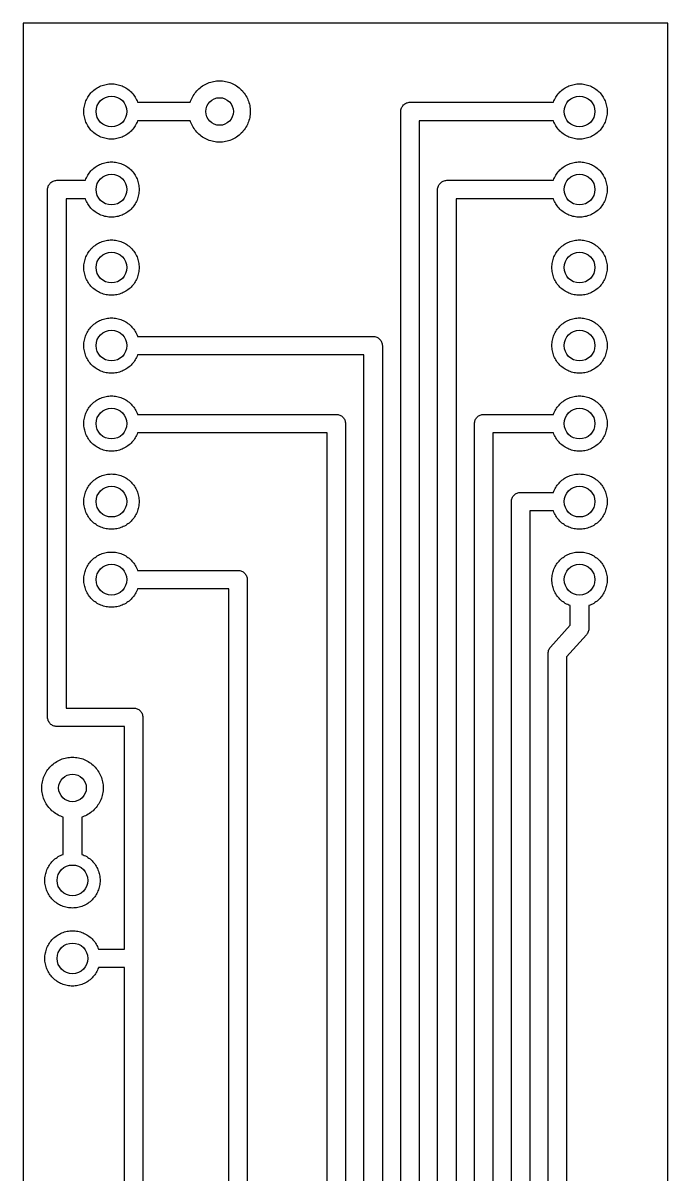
# Model space of a CAD drawing. Header units: millimetres. Extents: x 0 to 21, y -51 to 24.
# Drawn here: x 0 to 21, y -13.5 to 24 of the extents above; entities that cross this region are included whole.
import ezdxf

# ---------------------------------------------------------------- set-up
doc = ezdxf.new("R2010")
doc.units = ezdxf.units.MM
for name, color, linetype in [('COPPER_BOTTOM_MIRRORED', 1, 'Continuous'), ('DRILL', 5, 'Continuous'), ('OUTLINE', 7, 'Continuous')]:
    doc.layers.add(name, color=color, linetype=linetype)

msp = doc.modelspace()

# ---------------------------------------------------------------- linework, layer by layer
at = {"layer": 'COPPER_BOTTOM_MIRRORED'}
for points in [[(5.518, 21.591), (5.542, 21.634), (5.569, 21.676), (5.597, 21.716), (5.627, 21.754), (5.659, 21.792), (5.693, 21.827), (5.728, 21.861), (5.766, 21.893), (5.804, 21.923), (5.844, 21.951), (5.886, 21.978), (5.929, 22.002), (5.972, 22.024), (6.017, 22.044), (6.063, 22.062), (6.11, 22.077), (6.157, 22.09), (6.205, 22.101), (6.253, 22.109), (6.302, 22.115), (6.351, 22.119), (6.4, 22.12), (6.449, 22.119), (6.498, 22.115), (6.547, 22.109), (6.595, 22.101), (6.643, 22.09), (6.69, 22.077), (6.737, 22.062), (6.783, 22.044), (6.828, 22.024), (6.871, 22.002), (6.914, 21.978), (6.956, 21.951), (6.996, 21.923), (7.034, 21.893), (7.072, 21.861), (7.107, 21.827), (7.141, 21.792), (7.173, 21.754), (7.203, 21.716), (7.231, 21.676), (7.258, 21.634), (7.282, 21.591), (7.304, 21.548), (7.324, 21.503), (7.342, 21.457), (7.357, 21.41), (7.37, 21.363), (7.381, 21.315), (7.389, 21.267), (7.395, 21.218), (7.399, 21.169), (7.4, 21.12), (7.399, 21.071), (7.395, 21.022), (7.389, 20.973), (7.381, 20.925), (7.37, 20.877), (7.357, 20.83), (7.342, 20.783), (7.324, 20.737), (7.304, 20.692), (7.282, 20.649), (7.258, 20.606), (7.231, 20.564), (7.203, 20.524), (7.173, 20.486), (7.141, 20.448), (7.107, 20.413), (7.072, 20.379), (7.034, 20.347), (6.996, 20.317), (6.956, 20.289), (6.914, 20.262), (6.871, 20.238), (6.828, 20.216), (6.783, 20.196), (6.737, 20.178), (6.69, 20.163), (6.643, 20.15), (6.595, 20.139), (6.547, 20.131), (6.498, 20.125), (6.449, 20.121), (6.4, 20.12), (6.351, 20.121), (6.302, 20.125), (6.253, 20.131), (6.205, 20.139), (6.157, 20.15), (6.11, 20.163), (6.063, 20.178), (6.017, 20.196), (5.972, 20.216), (5.929, 20.238), (5.886, 20.262), (5.844, 20.289), (5.804, 20.317), (5.766, 20.347), (5.728, 20.379), (5.693, 20.413), (5.659, 20.448), (5.627, 20.486), (5.597, 20.524), (5.569, 20.564), (5.542, 20.606), (5.518, 20.649), (5.496, 20.692), (5.476, 20.737), (5.458, 20.783), (5.446, 20.82), (3.728, 20.82), (3.727, 20.817), (3.711, 20.776), (3.694, 20.735), (3.674, 20.696), (3.652, 20.657), (3.628, 20.62), (3.603, 20.584), (3.576, 20.549), (3.547, 20.516), (3.516, 20.484), (3.484, 20.453), (3.451, 20.424), (3.416, 20.397), (3.38, 20.372), (3.343, 20.348), (3.304, 20.326), (3.265, 20.306), (3.224, 20.289), (3.183, 20.273), (3.141, 20.259), (3.099, 20.247), (3.056, 20.237), (3.012, 20.23), (2.968, 20.224), (2.924, 20.221), (2.88, 20.22), (2.836, 20.221), (2.792, 20.224), (2.748, 20.23), (2.704, 20.237), (2.661, 20.247), (2.619, 20.259), (2.577, 20.273), (2.536, 20.289), (2.495, 20.306), (2.456, 20.326), (2.417, 20.348), (2.38, 20.372), (2.344, 20.397), (2.309, 20.424), (2.276, 20.453), (2.244, 20.484), (2.213, 20.516), (2.184, 20.549), (2.157, 20.584), (2.132, 20.62), (2.108, 20.657), (2.086, 20.696), (2.066, 20.735), (2.049, 20.776), (2.033, 20.817), (2.019, 20.859), (2.007, 20.901), (1.997, 20.944), (1.99, 20.988), (1.984, 21.032), (1.981, 21.076), (1.98, 21.12), (1.981, 21.164), (1.984, 21.208), (1.99, 21.252), (1.997, 21.296), (2.007, 21.339), (2.019, 21.381), (2.033, 21.423), (2.049, 21.464), (2.066, 21.505), (2.086, 21.544), (2.108, 21.583), (2.132, 21.62), (2.157, 21.656), (2.184, 21.691), (2.213, 21.724), (2.244, 21.756), (2.276, 21.787), (2.309, 21.816), (2.344, 21.843), (2.38, 21.868), (2.417, 21.892), (2.456, 21.914), (2.495, 21.934), (2.536, 21.951), (2.577, 21.967), (2.619, 21.981), (2.661, 21.993), (2.704, 22.003), (2.748, 22.01), (2.792, 22.016), (2.836, 22.019), (2.88, 22.02), (2.924, 22.019), (2.968, 22.016), (3.012, 22.01), (3.056, 22.003), (3.099, 21.993), (3.141, 21.981), (3.183, 21.967), (3.224, 21.951), (3.265, 21.934), (3.304, 21.914), (3.343, 21.892), (3.38, 21.868), (3.416, 21.843), (3.451, 21.816), (3.484, 21.787), (3.516, 21.756), (3.547, 21.724), (3.576, 21.691), (3.603, 21.656), (3.628, 21.62), (3.652, 21.583), (3.674, 21.544), (3.694, 21.505), (3.711, 21.464), (3.727, 21.423), (3.728, 21.42), (5.446, 21.42), (5.458, 21.457), (5.476, 21.503), (5.496, 21.548), (5.518, 21.591)], [(2.007, 16.259), (2.019, 16.301), (2.033, 16.343), (2.049, 16.384), (2.066, 16.425), (2.086, 16.464), (2.108, 16.503), (2.132, 16.54), (2.157, 16.576), (2.184, 16.611), (2.213, 16.644), (2.244, 16.676), (2.276, 16.707), (2.309, 16.736), (2.344, 16.763), (2.38, 16.788), (2.417, 16.812), (2.456, 16.834), (2.495, 16.854), (2.536, 16.871), (2.577, 16.887), (2.619, 16.901), (2.661, 16.913), (2.704, 16.923), (2.748, 16.93), (2.792, 16.936), (2.836, 16.939), (2.88, 16.94), (2.924, 16.939), (2.968, 16.936), (3.012, 16.93), (3.056, 16.923), (3.099, 16.913), (3.141, 16.901), (3.183, 16.887), (3.224, 16.871), (3.265, 16.854), (3.304, 16.834), (3.343, 16.812), (3.38, 16.788), (3.416, 16.763), (3.451, 16.736), (3.484, 16.707), (3.516, 16.676), (3.547, 16.644), (3.576, 16.611), (3.603, 16.576), (3.628, 16.54), (3.652, 16.503), (3.674, 16.464), (3.694, 16.425), (3.711, 16.384), (3.727, 16.343), (3.741, 16.301), (3.753, 16.259), (3.763, 16.216), (3.77, 16.172), (3.776, 16.128), (3.779, 16.084), (3.78, 16.04), (3.779, 15.996), (3.776, 15.952), (3.77, 15.908), (3.763, 15.864), (3.753, 15.821), (3.741, 15.779), (3.727, 15.737), (3.711, 15.696), (3.694, 15.655), (3.674, 15.616), (3.652, 15.577), (3.628, 15.54), (3.603, 15.504), (3.576, 15.469), (3.547, 15.436), (3.516, 15.404), (3.484, 15.373), (3.451, 15.344), (3.416, 15.317), (3.38, 15.292), (3.343, 15.268), (3.304, 15.246), (3.265, 15.226), (3.224, 15.209), (3.183, 15.193), (3.141, 15.179), (3.099, 15.167), (3.056, 15.157), (3.012, 15.15), (2.968, 15.144), (2.924, 15.141), (2.88, 15.14), (2.836, 15.141), (2.792, 15.144), (2.748, 15.15), (2.704, 15.157), (2.661, 15.167), (2.619, 15.179), (2.577, 15.193), (2.536, 15.209), (2.495, 15.226), (2.456, 15.246), (2.417, 15.268), (2.38, 15.292), (2.344, 15.317), (2.309, 15.344), (2.276, 15.373), (2.244, 15.404), (2.213, 15.436), (2.184, 15.469), (2.157, 15.504), (2.132, 15.54), (2.108, 15.577), (2.086, 15.616), (2.066, 15.655), (2.049, 15.696), (2.033, 15.737), (2.019, 15.779), (2.007, 15.821), (1.997, 15.864), (1.99, 15.908), (1.984, 15.952), (1.981, 15.996), (1.98, 16.04), (1.981, 16.084), (1.984, 16.128), (1.99, 16.172), (1.997, 16.216), (2.007, 16.259)], [(17.247, 16.259), (17.259, 16.301), (17.273, 16.343), (17.289, 16.384), (17.306, 16.425), (17.326, 16.464), (17.348, 16.503), (17.372, 16.54), (17.397, 16.576), (17.424, 16.611), (17.453, 16.644), (17.484, 16.676), (17.516, 16.707), (17.549, 16.736), (17.584, 16.763), (17.62, 16.788), (17.657, 16.812), (17.696, 16.834), (17.735, 16.854), (17.776, 16.871), (17.817, 16.887), (17.859, 16.901), (17.901, 16.913), (17.944, 16.923), (17.988, 16.93), (18.032, 16.936), (18.076, 16.939), (18.12, 16.94), (18.164, 16.939), (18.208, 16.936), (18.252, 16.93), (18.296, 16.923), (18.339, 16.913), (18.381, 16.901), (18.423, 16.887), (18.464, 16.871), (18.505, 16.854), (18.544, 16.834), (18.583, 16.812), (18.62, 16.788), (18.656, 16.763), (18.691, 16.736), (18.724, 16.707), (18.756, 16.676), (18.787, 16.644), (18.816, 16.611), (18.843, 16.576), (18.868, 16.54), (18.892, 16.503), (18.914, 16.464), (18.934, 16.425), (18.951, 16.384), (18.967, 16.343), (18.981, 16.301), (18.993, 16.259), (19.003, 16.216), (19.01, 16.172), (19.016, 16.128), (19.019, 16.084), (19.02, 16.04), (19.019, 15.996), (19.016, 15.952), (19.01, 15.908), (19.003, 15.864), (18.993, 15.821), (18.981, 15.779), (18.967, 15.737), (18.951, 15.696), (18.934, 15.655), (18.914, 15.616), (18.892, 15.577), (18.868, 15.54), (18.843, 15.504), (18.816, 15.469), (18.787, 15.436), (18.756, 15.404), (18.724, 15.373), (18.691, 15.344), (18.656, 15.317), (18.62, 15.292), (18.583, 15.268), (18.544, 15.246), (18.505, 15.226), (18.464, 15.209), (18.423, 15.193), (18.381, 15.179), (18.339, 15.167), (18.296, 15.157), (18.252, 15.15), (18.208, 15.144), (18.164, 15.141), (18.12, 15.14), (18.076, 15.141), (18.032, 15.144), (17.988, 15.15), (17.944, 15.157), (17.901, 15.167), (17.859, 15.179), (17.817, 15.193), (17.776, 15.209), (17.735, 15.226), (17.696, 15.246), (17.657, 15.268), (17.62, 15.292), (17.584, 15.317), (17.549, 15.344), (17.516, 15.373), (17.484, 15.404), (17.453, 15.436), (17.424, 15.469), (17.397, 15.504), (17.372, 15.54), (17.348, 15.577), (17.326, 15.616), (17.306, 15.655), (17.289, 15.696), (17.273, 15.737), (17.259, 15.779), (17.247, 15.821), (17.237, 15.864), (17.23, 15.908), (17.224, 15.952), (17.221, 15.996), (17.22, 16.04), (17.221, 16.084), (17.224, 16.128), (17.23, 16.172), (17.237, 16.216), (17.247, 16.259)], [(17.247, 13.719), (17.259, 13.761), (17.273, 13.803), (17.289, 13.844), (17.306, 13.885), (17.326, 13.924), (17.348, 13.963), (17.372, 14), (17.397, 14.036), (17.424, 14.071), (17.453, 14.104), (17.484, 14.136), (17.516, 14.167), (17.549, 14.196), (17.584, 14.223), (17.62, 14.248), (17.657, 14.272), (17.696, 14.294), (17.735, 14.314), (17.776, 14.331), (17.817, 14.347), (17.859, 14.361), (17.901, 14.373), (17.944, 14.383), (17.988, 14.39), (18.032, 14.396), (18.076, 14.399), (18.12, 14.4), (18.164, 14.399), (18.208, 14.396), (18.252, 14.39), (18.296, 14.383), (18.339, 14.373), (18.381, 14.361), (18.423, 14.347), (18.464, 14.331), (18.505, 14.314), (18.544, 14.294), (18.583, 14.272), (18.62, 14.248), (18.656, 14.223), (18.691, 14.196), (18.724, 14.167), (18.756, 14.136), (18.787, 14.104), (18.816, 14.071), (18.843, 14.036), (18.868, 14), (18.892, 13.963), (18.914, 13.924), (18.934, 13.885), (18.951, 13.844), (18.967, 13.803), (18.981, 13.761), (18.993, 13.719), (19.003, 13.676), (19.01, 13.632), (19.016, 13.588), (19.019, 13.544), (19.02, 13.5), (19.019, 13.456), (19.016, 13.412), (19.01, 13.368), (19.003, 13.324), (18.993, 13.281), (18.981, 13.239), (18.967, 13.197), (18.951, 13.156), (18.934, 13.115), (18.914, 13.076), (18.892, 13.037), (18.868, 13), (18.843, 12.964), (18.816, 12.929), (18.787, 12.896), (18.756, 12.864), (18.724, 12.833), (18.691, 12.804), (18.656, 12.777), (18.62, 12.752), (18.583, 12.728), (18.544, 12.706), (18.505, 12.686), (18.464, 12.669), (18.423, 12.653), (18.381, 12.639), (18.339, 12.627), (18.296, 12.617), (18.252, 12.61), (18.208, 12.604), (18.164, 12.601), (18.12, 12.6), (18.076, 12.601), (18.032, 12.604), (17.988, 12.61), (17.944, 12.617), (17.901, 12.627), (17.859, 12.639), (17.817, 12.653), (17.776, 12.669), (17.735, 12.686), (17.696, 12.706), (17.657, 12.728), (17.62, 12.752), (17.584, 12.777), (17.549, 12.804), (17.516, 12.833), (17.484, 12.864), (17.453, 12.896), (17.424, 12.929), (17.397, 12.964), (17.372, 13), (17.348, 13.037), (17.326, 13.076), (17.306, 13.115), (17.289, 13.156), (17.273, 13.197), (17.259, 13.239), (17.247, 13.281), (17.237, 13.324), (17.23, 13.368), (17.224, 13.412), (17.221, 13.456), (17.22, 13.5), (17.221, 13.544), (17.224, 13.588), (17.23, 13.632), (17.237, 13.676), (17.247, 13.719)], [(2.019, 8.681), (2.033, 8.723), (2.049, 8.764), (2.066, 8.805), (2.086, 8.844), (2.108, 8.883), (2.132, 8.92), (2.157, 8.956), (2.184, 8.991), (2.213, 9.024), (2.244, 9.056), (2.276, 9.087), (2.309, 9.116), (2.344, 9.143), (2.38, 9.168), (2.417, 9.192), (2.456, 9.214), (2.495, 9.234), (2.536, 9.251), (2.577, 9.267), (2.619, 9.281), (2.661, 9.293), (2.704, 9.303), (2.748, 9.31), (2.792, 9.316), (2.836, 9.319), (2.88, 9.32), (2.924, 9.319), (2.968, 9.316), (3.012, 9.31), (3.056, 9.303), (3.099, 9.293), (3.141, 9.281), (3.183, 9.267), (3.224, 9.251), (3.265, 9.234), (3.304, 9.214), (3.343, 9.192), (3.38, 9.168), (3.416, 9.143), (3.451, 9.116), (3.484, 9.087), (3.516, 9.056), (3.547, 9.024), (3.576, 8.991), (3.603, 8.956), (3.628, 8.92), (3.652, 8.883), (3.674, 8.844), (3.694, 8.805), (3.711, 8.764), (3.727, 8.723), (3.741, 8.681), (3.753, 8.639), (3.763, 8.596), (3.77, 8.552), (3.776, 8.508), (3.779, 8.464), (3.78, 8.42), (3.779, 8.376), (3.776, 8.332), (3.77, 8.288), (3.763, 8.244), (3.753, 8.201), (3.741, 8.159), (3.727, 8.117), (3.711, 8.076), (3.694, 8.035), (3.674, 7.996), (3.652, 7.957), (3.628, 7.92), (3.603, 7.884), (3.576, 7.849), (3.547, 7.816), (3.516, 7.784), (3.484, 7.753), (3.451, 7.724), (3.416, 7.697), (3.38, 7.672), (3.343, 7.648), (3.304, 7.626), (3.265, 7.606), (3.224, 7.589), (3.183, 7.573), (3.141, 7.559), (3.099, 7.547), (3.056, 7.537), (3.012, 7.53), (2.968, 7.524), (2.924, 7.521), (2.88, 7.52), (2.836, 7.521), (2.792, 7.524), (2.748, 7.53), (2.704, 7.537), (2.661, 7.547), (2.619, 7.559), (2.577, 7.573), (2.536, 7.589), (2.495, 7.606), (2.456, 7.626), (2.417, 7.648), (2.38, 7.672), (2.344, 7.697), (2.309, 7.724), (2.276, 7.753), (2.244, 7.784), (2.213, 7.816), (2.184, 7.849), (2.157, 7.884), (2.132, 7.92), (2.108, 7.957), (2.086, 7.996), (2.066, 8.035), (2.049, 8.076), (2.033, 8.117), (2.019, 8.159), (2.007, 8.201), (1.997, 8.244), (1.99, 8.288), (1.984, 8.332), (1.981, 8.376), (1.98, 8.42), (1.981, 8.464), (1.984, 8.508), (1.99, 8.552), (1.997, 8.596), (2.007, 8.639), (2.019, 8.681)], [(0.64, -0.657), (0.653, -0.61), (0.668, -0.563), (0.686, -0.517), (0.706, -0.472), (0.728, -0.429), (0.752, -0.386), (0.779, -0.344), (0.807, -0.304), (0.837, -0.266), (0.869, -0.228), (0.903, -0.193), (0.938, -0.159), (0.976, -0.127), (1.014, -0.097), (1.054, -0.069), (1.096, -0.042), (1.139, -0.018), (1.182, 0.004), (1.227, 0.024), (1.273, 0.042), (1.32, 0.057), (1.367, 0.07), (1.415, 0.081), (1.463, 0.089), (1.512, 0.095), (1.561, 0.099), (1.61, 0.1), (1.659, 0.099), (1.708, 0.095), (1.757, 0.089), (1.805, 0.081), (1.853, 0.07), (1.9, 0.057), (1.947, 0.042), (1.993, 0.024), (2.038, 0.004), (2.081, -0.018), (2.124, -0.042), (2.166, -0.069), (2.206, -0.097), (2.244, -0.127), (2.282, -0.159), (2.317, -0.193), (2.351, -0.228), (2.383, -0.266), (2.413, -0.304), (2.441, -0.344), (2.468, -0.386), (2.492, -0.429), (2.514, -0.472), (2.534, -0.517), (2.552, -0.563), (2.567, -0.61), (2.58, -0.657), (2.591, -0.705), (2.599, -0.753), (2.605, -0.802), (2.609, -0.851), (2.61, -0.9), (2.609, -0.949), (2.605, -0.998), (2.599, -1.047), (2.591, -1.095), (2.58, -1.143), (2.567, -1.19), (2.552, -1.237), (2.534, -1.283), (2.514, -1.328), (2.492, -1.371), (2.468, -1.414), (2.441, -1.456), (2.413, -1.496), (2.383, -1.534), (2.351, -1.572), (2.317, -1.607), (2.282, -1.641), (2.244, -1.673), (2.206, -1.703), (2.166, -1.731), (2.124, -1.758), (2.081, -1.782), (2.038, -1.804), (1.993, -1.824), (1.947, -1.842), (1.91, -1.854), (1.91, -3.062), (1.913, -3.063), (1.954, -3.079), (1.995, -3.096), (2.034, -3.116), (2.073, -3.138), (2.11, -3.162), (2.146, -3.187), (2.181, -3.214), (2.214, -3.243), (2.246, -3.274), (2.277, -3.306), (2.306, -3.339), (2.333, -3.374), (2.358, -3.41), (2.382, -3.447), (2.404, -3.486), (2.424, -3.525), (2.441, -3.566), (2.457, -3.607), (2.471, -3.649), (2.483, -3.691), (2.493, -3.734), (2.5, -3.778), (2.506, -3.822), (2.509, -3.866), (2.51, -3.91), (2.509, -3.954), (2.506, -3.998), (2.5, -4.042), (2.493, -4.086), (2.483, -4.129), (2.471, -4.171), (2.457, -4.213), (2.441, -4.254), (2.424, -4.295), (2.404, -4.334), (2.382, -4.373), (2.358, -4.41), (2.333, -4.446), (2.306, -4.481), (2.277, -4.514), (2.246, -4.546), (2.214, -4.577), (2.181, -4.606), (2.146, -4.633), (2.11, -4.658), (2.073, -4.682), (2.034, -4.704), (1.995, -4.724), (1.954, -4.741), (1.913, -4.757), (1.871, -4.771), (1.829, -4.783), (1.786, -4.793), (1.742, -4.8), (1.698, -4.806), (1.654, -4.809), (1.61, -4.81), (1.566, -4.809), (1.522, -4.806), (1.478, -4.8), (1.434, -4.793), (1.391, -4.783), (1.349, -4.771), (1.307, -4.757), (1.266, -4.741), (1.225, -4.724), (1.186, -4.704), (1.147, -4.682), (1.11, -4.658), (1.074, -4.633), (1.039, -4.606), (1.006, -4.577), (0.974, -4.546), (0.943, -4.514), (0.914, -4.481), (0.887, -4.446), (0.862, -4.41), (0.838, -4.373), (0.816, -4.334), (0.796, -4.295), (0.779, -4.254), (0.763, -4.213), (0.749, -4.171), (0.737, -4.129), (0.727, -4.086), (0.72, -4.042), (0.714, -3.998), (0.711, -3.954), (0.71, -3.91), (0.711, -3.866), (0.714, -3.822), (0.72, -3.778), (0.727, -3.734), (0.737, -3.691), (0.749, -3.649), (0.763, -3.607), (0.779, -3.566), (0.796, -3.525), (0.816, -3.486), (0.838, -3.447), (0.862, -3.41), (0.887, -3.374), (0.914, -3.339), (0.943, -3.306), (0.974, -3.274), (1.006, -3.243), (1.039, -3.214), (1.074, -3.187), (1.11, -3.162), (1.147, -3.138), (1.186, -3.116), (1.225, -3.096), (1.266, -3.079), (1.307, -3.063), (1.31, -3.062), (1.31, -1.854), (1.273, -1.842), (1.227, -1.824), (1.182, -1.804), (1.139, -1.782), (1.096, -1.758), (1.054, -1.731), (1.014, -1.703), (0.976, -1.673), (0.938, -1.641), (0.903, -1.607), (0.869, -1.572), (0.837, -1.534), (0.807, -1.496), (0.779, -1.456), (0.752, -1.414), (0.728, -1.371), (0.706, -1.328), (0.686, -1.283), (0.668, -1.237), (0.653, -1.19), (0.64, -1.143), (0.629, -1.095), (0.621, -1.047), (0.615, -0.998), (0.611, -0.949), (0.61, -0.9), (0.611, -0.851), (0.615, -0.802), (0.621, -0.753), (0.629, -0.705), (0.64, -0.657)]]:
    msp.add_lwpolyline(points, close=True, dxfattribs=at)
for points in [[(12.3, -39.47), (12.3, 21.12), (12.301, 21.149), (12.306, 21.179), (12.313, 21.207), (12.323, 21.235), (12.335, 21.261), (12.351, 21.287), (12.368, 21.31), (12.388, 21.332), (12.41, 21.352), (12.433, 21.369), (12.459, 21.385), (12.485, 21.397), (12.513, 21.407), (12.541, 21.414), (12.571, 21.419), (12.6, 21.42), (17.272, 21.42), (17.273, 21.423), (17.289, 21.464), (17.306, 21.505), (17.306, 21.505), (17.326, 21.544), (17.348, 21.583), (17.372, 21.62), (17.397, 21.656), (17.424, 21.691), (17.453, 21.724), (17.484, 21.756), (17.516, 21.787), (17.549, 21.816), (17.584, 21.843), (17.62, 21.868), (17.657, 21.892), (17.696, 21.914), (17.735, 21.934), (17.776, 21.951), (17.817, 21.967), (17.859, 21.981), (17.901, 21.993), (17.944, 22.003), (17.988, 22.01), (18.032, 22.016), (18.076, 22.019), (18.12, 22.02), (18.164, 22.019), (18.208, 22.016), (18.252, 22.01), (18.296, 22.003), (18.339, 21.993), (18.381, 21.981), (18.423, 21.967), (18.464, 21.951), (18.505, 21.934), (18.544, 21.914), (18.583, 21.892), (18.62, 21.868), (18.656, 21.843), (18.691, 21.816), (18.724, 21.787), (18.756, 21.756), (18.787, 21.724), (18.816, 21.691), (18.843, 21.656), (18.868, 21.62), (18.892, 21.583), (18.914, 21.544), (18.934, 21.505), (18.951, 21.464), (18.967, 21.423), (18.981, 21.381), (18.993, 21.339), (19.003, 21.296), (19.01, 21.252), (19.016, 21.208), (19.019, 21.164), (19.02, 21.12), (19.019, 21.076), (19.016, 21.032), (19.01, 20.988), (19.003, 20.944), (18.993, 20.901), (18.981, 20.859), (18.967, 20.817), (18.951, 20.776), (18.934, 20.735), (18.914, 20.696), (18.892, 20.657), (18.868, 20.62), (18.843, 20.584), (18.816, 20.549), (18.787, 20.516), (18.756, 20.484), (18.724, 20.453), (18.691, 20.424), (18.656, 20.397), (18.62, 20.372), (18.583, 20.348), (18.544, 20.326), (18.505, 20.306), (18.464, 20.289), (18.423, 20.273), (18.381, 20.259), (18.339, 20.247), (18.296, 20.237), (18.252, 20.23), (18.208, 20.224), (18.164, 20.221), (18.12, 20.22), (18.076, 20.221), (18.032, 20.224), (17.988, 20.23), (17.944, 20.237), (17.901, 20.247), (17.859, 20.259), (17.817, 20.273), (17.776, 20.289), (17.735, 20.306), (17.696, 20.326), (17.657, 20.348), (17.62, 20.372), (17.584, 20.397), (17.549, 20.424), (17.516, 20.453), (17.484, 20.484), (17.453, 20.516), (17.424, 20.549), (17.397, 20.584), (17.372, 20.62), (17.348, 20.657), (17.326, 20.696), (17.306, 20.735), (17.289, 20.776), (17.273, 20.817), (17.272, 20.82), (12.9, 20.82), (12.9, -39.17)], [(3.3, -31.55), (3.3, -6.75), (2.458, -6.75), (2.457, -6.753), (2.441, -6.794), (2.424, -6.835), (2.404, -6.874), (2.382, -6.913), (2.358, -6.95), (2.333, -6.986), (2.306, -7.021), (2.277, -7.054), (2.246, -7.086), (2.214, -7.117), (2.181, -7.146), (2.146, -7.173), (2.11, -7.198), (2.073, -7.222), (2.034, -7.244), (1.995, -7.264), (1.954, -7.281), (1.913, -7.297), (1.871, -7.311), (1.829, -7.323), (1.786, -7.333), (1.742, -7.34), (1.698, -7.346), (1.654, -7.349), (1.61, -7.35), (1.566, -7.349), (1.522, -7.346), (1.478, -7.34), (1.434, -7.333), (1.391, -7.323), (1.349, -7.311), (1.307, -7.297), (1.266, -7.281), (1.225, -7.264), (1.186, -7.244), (1.147, -7.222), (1.11, -7.198), (1.074, -7.173), (1.039, -7.146), (1.006, -7.117), (0.974, -7.086), (0.943, -7.054), (0.914, -7.021), (0.887, -6.986), (0.862, -6.95), (0.838, -6.913), (0.816, -6.874), (0.796, -6.835), (0.779, -6.794), (0.763, -6.753), (0.749, -6.711), (0.737, -6.669), (0.727, -6.626), (0.72, -6.582), (0.714, -6.538), (0.711, -6.494), (0.71, -6.45), (0.711, -6.406), (0.714, -6.362), (0.72, -6.318), (0.727, -6.274), (0.737, -6.231), (0.749, -6.189), (0.763, -6.147), (0.779, -6.106), (0.796, -6.065), (0.816, -6.026), (0.838, -5.987), (0.862, -5.95), (0.887, -5.914), (0.914, -5.879), (0.943, -5.846), (0.974, -5.814), (1.006, -5.783), (1.039, -5.754), (1.074, -5.727), (1.11, -5.702), (1.147, -5.678), (1.186, -5.656), (1.225, -5.636), (1.266, -5.619), (1.307, -5.603), (1.349, -5.589), (1.391, -5.577), (1.434, -5.567), (1.478, -5.56), (1.522, -5.554), (1.566, -5.551), (1.61, -5.55), (1.654, -5.551), (1.698, -5.554), (1.742, -5.56), (1.786, -5.567), (1.829, -5.577), (1.871, -5.589), (1.913, -5.603), (1.954, -5.619), (1.995, -5.636), (2.034, -5.656), (2.073, -5.678), (2.11, -5.702), (2.146, -5.727), (2.181, -5.754), (2.214, -5.783), (2.246, -5.814), (2.277, -5.846), (2.306, -5.879), (2.333, -5.914), (2.358, -5.95), (2.382, -5.987), (2.404, -6.026), (2.424, -6.065), (2.441, -6.106), (2.457, -6.147), (2.458, -6.15), (3.3, -6.15), (3.3, 1.1), (1.1, 1.1), (1.071, 1.101), (1.041, 1.106), (1.013, 1.113), (0.985, 1.123), (0.959, 1.135), (0.933, 1.151), (0.91, 1.168), (0.888, 1.188), (0.868, 1.21), (0.851, 1.233), (0.835, 1.259), (0.823, 1.285), (0.813, 1.313), (0.806, 1.341), (0.801, 1.371), (0.8, 1.4), (0.8, 18.58), (0.801, 18.609), (0.806, 18.639), (0.813, 18.667), (0.823, 18.695), (0.835, 18.721), (0.851, 18.747), (0.868, 18.77), (0.888, 18.792), (0.91, 18.812), (0.933, 18.829), (0.959, 18.845), (0.985, 18.857), (1.013, 18.867), (1.041, 18.874), (1.071, 18.879), (1.1, 18.88), (2.032, 18.88), (2.033, 18.883), (2.049, 18.924), (2.049, 18.924), (2.066, 18.965), (2.086, 19.004), (2.108, 19.043), (2.132, 19.08), (2.157, 19.116), (2.184, 19.151), (2.213, 19.184), (2.244, 19.216), (2.276, 19.247), (2.309, 19.276), (2.344, 19.303), (2.38, 19.328), (2.417, 19.352), (2.456, 19.374), (2.495, 19.394), (2.536, 19.411), (2.577, 19.427), (2.619, 19.441), (2.661, 19.453), (2.704, 19.463), (2.748, 19.47), (2.792, 19.476), (2.836, 19.479), (2.88, 19.48), (2.924, 19.479), (2.968, 19.476), (3.012, 19.47), (3.056, 19.463), (3.099, 19.453), (3.141, 19.441), (3.183, 19.427), (3.224, 19.411), (3.265, 19.394), (3.304, 19.374), (3.343, 19.352), (3.38, 19.328), (3.416, 19.303), (3.451, 19.276), (3.484, 19.247), (3.516, 19.216), (3.547, 19.184), (3.576, 19.151), (3.603, 19.116), (3.628, 19.08), (3.652, 19.043), (3.674, 19.004), (3.694, 18.965), (3.711, 18.924), (3.727, 18.883), (3.741, 18.841), (3.753, 18.799), (3.763, 18.756), (3.77, 18.712), (3.776, 18.668), (3.779, 18.624), (3.78, 18.58), (3.779, 18.536), (3.776, 18.492), (3.77, 18.448), (3.763, 18.404), (3.753, 18.361), (3.741, 18.319), (3.727, 18.277), (3.711, 18.236), (3.694, 18.195), (3.674, 18.156), (3.652, 18.117), (3.628, 18.08), (3.603, 18.044), (3.576, 18.009), (3.547, 17.976), (3.516, 17.944), (3.484, 17.913), (3.451, 17.884), (3.416, 17.857), (3.38, 17.832), (3.343, 17.808), (3.304, 17.786), (3.265, 17.766), (3.224, 17.749), (3.183, 17.733), (3.141, 17.719), (3.099, 17.707), (3.056, 17.697), (3.012, 17.69), (2.968, 17.684), (2.924, 17.681), (2.88, 17.68), (2.836, 17.681), (2.792, 17.684), (2.748, 17.69), (2.704, 17.697), (2.661, 17.707), (2.619, 17.719), (2.577, 17.733), (2.536, 17.749), (2.495, 17.766), (2.456, 17.786), (2.417, 17.808), (2.38, 17.832), (2.344, 17.857), (2.309, 17.884), (2.276, 17.913), (2.244, 17.944), (2.213, 17.976), (2.184, 18.009), (2.157, 18.044), (2.132, 18.08), (2.108, 18.117), (2.086, 18.156), (2.066, 18.195), (2.049, 18.236), (2.033, 18.277), (2.032, 18.28), (1.4, 18.28), (1.4, 1.7), (3.6, 1.7), (3.629, 1.699), (3.659, 1.694), (3.687, 1.687), (3.715, 1.677), (3.741, 1.665), (3.767, 1.649), (3.79, 1.632), (3.812, 1.612), (3.832, 1.59), (3.849, 1.567), (3.865, 1.541), (3.877, 1.515), (3.887, 1.487), (3.894, 1.459), (3.899, 1.429), (3.9, 1.4), (3.9, -6.45), (3.9, -31.85)], [(13.5, -36.93), (13.5, 18.58), (13.501, 18.609), (13.506, 18.639), (13.513, 18.667), (13.523, 18.695), (13.535, 18.721), (13.551, 18.747), (13.568, 18.77), (13.588, 18.792), (13.61, 18.812), (13.633, 18.829), (13.659, 18.845), (13.685, 18.857), (13.713, 18.867), (13.741, 18.874), (13.771, 18.879), (13.8, 18.88), (17.272, 18.88), (17.273, 18.883), (17.289, 18.924), (17.306, 18.965), (17.306, 18.965), (17.326, 19.004), (17.348, 19.043), (17.372, 19.08), (17.397, 19.116), (17.424, 19.151), (17.453, 19.184), (17.484, 19.216), (17.516, 19.247), (17.549, 19.276), (17.584, 19.303), (17.62, 19.328), (17.657, 19.352), (17.696, 19.374), (17.735, 19.394), (17.776, 19.411), (17.817, 19.427), (17.859, 19.441), (17.901, 19.453), (17.944, 19.463), (17.988, 19.47), (18.032, 19.476), (18.076, 19.479), (18.12, 19.48), (18.164, 19.479), (18.208, 19.476), (18.252, 19.47), (18.296, 19.463), (18.339, 19.453), (18.381, 19.441), (18.423, 19.427), (18.464, 19.411), (18.505, 19.394), (18.544, 19.374), (18.583, 19.352), (18.62, 19.328), (18.656, 19.303), (18.691, 19.276), (18.724, 19.247), (18.756, 19.216), (18.787, 19.184), (18.816, 19.151), (18.843, 19.116), (18.868, 19.08), (18.892, 19.043), (18.914, 19.004), (18.934, 18.965), (18.951, 18.924), (18.967, 18.883), (18.981, 18.841), (18.993, 18.799), (19.003, 18.756), (19.01, 18.712), (19.016, 18.668), (19.019, 18.624), (19.02, 18.58), (19.019, 18.536), (19.016, 18.492), (19.01, 18.448), (19.003, 18.404), (18.993, 18.361), (18.981, 18.319), (18.967, 18.277), (18.951, 18.236), (18.934, 18.195), (18.914, 18.156), (18.892, 18.117), (18.868, 18.08), (18.843, 18.044), (18.816, 18.009), (18.787, 17.976), (18.756, 17.944), (18.724, 17.913), (18.691, 17.884), (18.656, 17.857), (18.62, 17.832), (18.583, 17.808), (18.544, 17.786), (18.505, 17.766), (18.464, 17.749), (18.423, 17.733), (18.381, 17.719), (18.339, 17.707), (18.296, 17.697), (18.252, 17.69), (18.208, 17.684), (18.164, 17.681), (18.12, 17.68), (18.076, 17.681), (18.032, 17.684), (17.988, 17.69), (17.944, 17.697), (17.901, 17.707), (17.859, 17.719), (17.817, 17.733), (17.776, 17.749), (17.735, 17.766), (17.696, 17.786), (17.657, 17.808), (17.62, 17.832), (17.584, 17.857), (17.549, 17.884), (17.516, 17.913), (17.484, 17.944), (17.453, 17.976), (17.424, 18.009), (17.397, 18.044), (17.372, 18.08), (17.348, 18.117), (17.326, 18.156), (17.306, 18.195), (17.289, 18.236), (17.273, 18.277), (17.272, 18.28), (14.1, 18.28), (14.1, -36.63)], [(11.1, -42.01), (11.1, 13.2), (3.728, 13.2), (3.727, 13.197), (3.711, 13.156), (3.694, 13.115), (3.674, 13.076), (3.652, 13.037), (3.628, 13), (3.603, 12.964), (3.576, 12.929), (3.547, 12.896), (3.516, 12.864), (3.484, 12.833), (3.451, 12.804), (3.416, 12.777), (3.38, 12.752), (3.343, 12.728), (3.304, 12.706), (3.265, 12.686), (3.224, 12.669), (3.183, 12.653), (3.141, 12.639), (3.099, 12.627), (3.056, 12.617), (3.012, 12.61), (2.968, 12.604), (2.924, 12.601), (2.88, 12.6), (2.836, 12.601), (2.792, 12.604), (2.748, 12.61), (2.704, 12.617), (2.661, 12.627), (2.619, 12.639), (2.577, 12.653), (2.536, 12.669), (2.495, 12.686), (2.456, 12.706), (2.417, 12.728), (2.38, 12.752), (2.344, 12.777), (2.309, 12.804), (2.276, 12.833), (2.244, 12.864), (2.213, 12.896), (2.184, 12.929), (2.157, 12.964), (2.132, 13), (2.108, 13.037), (2.086, 13.076), (2.066, 13.115), (2.049, 13.156), (2.033, 13.197), (2.019, 13.239), (2.007, 13.281), (1.997, 13.324), (1.99, 13.368), (1.984, 13.412), (1.981, 13.456), (1.98, 13.5), (1.981, 13.544), (1.984, 13.588), (1.99, 13.632), (1.997, 13.676), (2.007, 13.719), (2.019, 13.761), (2.033, 13.803), (2.049, 13.844), (2.066, 13.885), (2.086, 13.924), (2.108, 13.963), (2.132, 14), (2.157, 14.036), (2.184, 14.071), (2.213, 14.104), (2.244, 14.136), (2.276, 14.167), (2.309, 14.196), (2.344, 14.223), (2.38, 14.248), (2.417, 14.272), (2.456, 14.294), (2.495, 14.314), (2.536, 14.331), (2.577, 14.347), (2.619, 14.361), (2.661, 14.373), (2.704, 14.383), (2.748, 14.39), (2.792, 14.396), (2.836, 14.399), (2.88, 14.4), (2.924, 14.399), (2.968, 14.396), (3.012, 14.39), (3.056, 14.383), (3.099, 14.373), (3.141, 14.361), (3.183, 14.347), (3.224, 14.331), (3.265, 14.314), (3.304, 14.294), (3.343, 14.272), (3.38, 14.248), (3.416, 14.223), (3.451, 14.196), (3.484, 14.167), (3.516, 14.136), (3.547, 14.104), (3.576, 14.071), (3.603, 14.036), (3.628, 14), (3.652, 13.963), (3.674, 13.924), (3.694, 13.885), (3.711, 13.844), (3.727, 13.803), (3.728, 13.8), (11.4, 13.8), (11.429, 13.799), (11.459, 13.794), (11.487, 13.787), (11.515, 13.777), (11.541, 13.765), (11.567, 13.749), (11.59, 13.732), (11.612, 13.712), (11.632, 13.69), (11.649, 13.667), (11.665, 13.641), (11.677, 13.615), (11.687, 13.587), (11.694, 13.559), (11.699, 13.529), (11.7, 13.5), (11.7, -41.71)], [(9.9, -49.63), (9.9, 10.66), (3.728, 10.66), (3.727, 10.657), (3.711, 10.616), (3.694, 10.575), (3.674, 10.536), (3.652, 10.497), (3.628, 10.46), (3.603, 10.424), (3.576, 10.389), (3.547, 10.356), (3.516, 10.324), (3.484, 10.293), (3.451, 10.264), (3.416, 10.237), (3.38, 10.212), (3.343, 10.188), (3.304, 10.166), (3.265, 10.146), (3.224, 10.129), (3.183, 10.113), (3.141, 10.099), (3.099, 10.087), (3.056, 10.077), (3.012, 10.07), (2.968, 10.064), (2.924, 10.061), (2.88, 10.06), (2.836, 10.061), (2.792, 10.064), (2.748, 10.07), (2.704, 10.077), (2.661, 10.087), (2.619, 10.099), (2.577, 10.113), (2.536, 10.129), (2.495, 10.146), (2.456, 10.166), (2.417, 10.188), (2.38, 10.212), (2.344, 10.237), (2.309, 10.264), (2.276, 10.293), (2.244, 10.324), (2.213, 10.356), (2.184, 10.389), (2.157, 10.424), (2.132, 10.46), (2.108, 10.497), (2.086, 10.536), (2.066, 10.575), (2.049, 10.616), (2.033, 10.657), (2.019, 10.699), (2.007, 10.741), (1.997, 10.784), (1.99, 10.828), (1.984, 10.872), (1.981, 10.916), (1.98, 10.96), (1.981, 11.004), (1.984, 11.048), (1.99, 11.092), (1.997, 11.136), (2.007, 11.179), (2.019, 11.221), (2.033, 11.263), (2.049, 11.304), (2.066, 11.345), (2.086, 11.384), (2.108, 11.423), (2.132, 11.46), (2.157, 11.496), (2.184, 11.531), (2.213, 11.564), (2.244, 11.596), (2.276, 11.627), (2.309, 11.656), (2.344, 11.683), (2.38, 11.708), (2.417, 11.732), (2.456, 11.754), (2.495, 11.774), (2.536, 11.791), (2.577, 11.807), (2.619, 11.821), (2.661, 11.833), (2.704, 11.843), (2.748, 11.85), (2.792, 11.856), (2.836, 11.859), (2.88, 11.86), (2.924, 11.859), (2.968, 11.856), (3.012, 11.85), (3.056, 11.843), (3.099, 11.833), (3.141, 11.821), (3.183, 11.807), (3.224, 11.791), (3.265, 11.774), (3.304, 11.754), (3.343, 11.732), (3.38, 11.708), (3.416, 11.683), (3.451, 11.656), (3.484, 11.627), (3.516, 11.596), (3.547, 11.564), (3.576, 11.531), (3.603, 11.496), (3.628, 11.46), (3.652, 11.423), (3.674, 11.384), (3.694, 11.345), (3.711, 11.304), (3.727, 11.263), (3.728, 11.26), (10.2, 11.26), (10.229, 11.259), (10.259, 11.254), (10.287, 11.247), (10.315, 11.237), (10.341, 11.225), (10.367, 11.209), (10.367, 11.209), (10.39, 11.192), (10.412, 11.172), (10.432, 11.15), (10.449, 11.127), (10.465, 11.101), (10.477, 11.075), (10.487, 11.047), (10.494, 11.019), (10.499, 10.989), (10.5, 10.96), (10.5, -49.33)], [(14.7, -34.39), (14.7, 10.96), (14.701, 10.989), (14.706, 11.019), (14.713, 11.047), (14.723, 11.075), (14.735, 11.101), (14.751, 11.127), (14.768, 11.15), (14.788, 11.172), (14.81, 11.192), (14.833, 11.209), (14.859, 11.225), (14.885, 11.237), (14.913, 11.247), (14.941, 11.254), (14.971, 11.259), (15, 11.26), (17.272, 11.26), (17.273, 11.263), (17.289, 11.304), (17.289, 11.304), (17.306, 11.345), (17.326, 11.384), (17.348, 11.423), (17.372, 11.46), (17.397, 11.496), (17.424, 11.531), (17.453, 11.564), (17.484, 11.596), (17.516, 11.627), (17.549, 11.656), (17.584, 11.683), (17.62, 11.708), (17.657, 11.732), (17.696, 11.754), (17.735, 11.774), (17.776, 11.791), (17.817, 11.807), (17.859, 11.821), (17.901, 11.833), (17.944, 11.843), (17.988, 11.85), (18.032, 11.856), (18.076, 11.859), (18.12, 11.86), (18.164, 11.859), (18.208, 11.856), (18.252, 11.85), (18.296, 11.843), (18.339, 11.833), (18.381, 11.821), (18.423, 11.807), (18.464, 11.791), (18.505, 11.774), (18.544, 11.754), (18.583, 11.732), (18.62, 11.708), (18.656, 11.683), (18.691, 11.656), (18.724, 11.627), (18.756, 11.596), (18.787, 11.564), (18.816, 11.531), (18.843, 11.496), (18.868, 11.46), (18.892, 11.423), (18.914, 11.384), (18.934, 11.345), (18.951, 11.304), (18.967, 11.263), (18.981, 11.221), (18.993, 11.179), (19.003, 11.136), (19.01, 11.092), (19.016, 11.048), (19.019, 11.004), (19.02, 10.96), (19.019, 10.916), (19.016, 10.872), (19.01, 10.828), (19.003, 10.784), (18.993, 10.741), (18.981, 10.699), (18.967, 10.657), (18.951, 10.616), (18.934, 10.575), (18.914, 10.536), (18.892, 10.497), (18.868, 10.46), (18.843, 10.424), (18.816, 10.389), (18.787, 10.356), (18.756, 10.324), (18.724, 10.293), (18.691, 10.264), (18.656, 10.237), (18.62, 10.212), (18.583, 10.188), (18.544, 10.166), (18.505, 10.146), (18.464, 10.129), (18.423, 10.113), (18.381, 10.099), (18.339, 10.087), (18.296, 10.077), (18.252, 10.07), (18.208, 10.064), (18.164, 10.061), (18.12, 10.06), (18.076, 10.061), (18.032, 10.064), (17.988, 10.07), (17.944, 10.077), (17.901, 10.087), (17.859, 10.099), (17.817, 10.113), (17.776, 10.129), (17.735, 10.146), (17.696, 10.166), (17.657, 10.188), (17.62, 10.212), (17.584, 10.237), (17.549, 10.264), (17.516, 10.293), (17.484, 10.324), (17.453, 10.356), (17.424, 10.389), (17.397, 10.424), (17.372, 10.46), (17.348, 10.497), (17.326, 10.536), (17.306, 10.575), (17.289, 10.616), (17.273, 10.657), (17.272, 10.66), (15.3, 10.66), (15.3, -34.09)], [(15.9, -29.31), (15.9, 8.42), (15.901, 8.449), (15.906, 8.479), (15.913, 8.507), (15.923, 8.535), (15.935, 8.561), (15.951, 8.587), (15.968, 8.61), (15.988, 8.632), (16.01, 8.652), (16.033, 8.669), (16.059, 8.685), (16.085, 8.697), (16.113, 8.707), (16.141, 8.714), (16.171, 8.719), (16.2, 8.72), (17.272, 8.72), (17.273, 8.723), (17.289, 8.764), (17.289, 8.764), (17.306, 8.805), (17.326, 8.844), (17.348, 8.883), (17.372, 8.92), (17.397, 8.956), (17.424, 8.991), (17.453, 9.024), (17.484, 9.056), (17.516, 9.087), (17.549, 9.116), (17.584, 9.143), (17.62, 9.168), (17.657, 9.192), (17.696, 9.214), (17.735, 9.234), (17.776, 9.251), (17.817, 9.267), (17.859, 9.281), (17.901, 9.293), (17.944, 9.303), (17.988, 9.31), (18.032, 9.316), (18.076, 9.319), (18.12, 9.32), (18.164, 9.319), (18.208, 9.316), (18.252, 9.31), (18.296, 9.303), (18.339, 9.293), (18.381, 9.281), (18.423, 9.267), (18.464, 9.251), (18.505, 9.234), (18.544, 9.214), (18.583, 9.192), (18.62, 9.168), (18.656, 9.143), (18.691, 9.116), (18.724, 9.087), (18.756, 9.056), (18.787, 9.024), (18.816, 8.991), (18.843, 8.956), (18.868, 8.92), (18.892, 8.883), (18.914, 8.844), (18.934, 8.805), (18.951, 8.764), (18.967, 8.723), (18.981, 8.681), (18.993, 8.639), (19.003, 8.596), (19.01, 8.552), (19.016, 8.508), (19.019, 8.464), (19.02, 8.42), (19.019, 8.376), (19.016, 8.332), (19.01, 8.288), (19.003, 8.244), (18.993, 8.201), (18.981, 8.159), (18.967, 8.117), (18.951, 8.076), (18.934, 8.035), (18.914, 7.996), (18.892, 7.957), (18.868, 7.92), (18.843, 7.884), (18.816, 7.849), (18.787, 7.816), (18.756, 7.784), (18.724, 7.753), (18.691, 7.724), (18.656, 7.697), (18.62, 7.672), (18.583, 7.648), (18.544, 7.626), (18.505, 7.606), (18.464, 7.589), (18.423, 7.573), (18.381, 7.559), (18.339, 7.547), (18.296, 7.537), (18.252, 7.53), (18.208, 7.524), (18.164, 7.521), (18.12, 7.52), (18.076, 7.521), (18.032, 7.524), (17.988, 7.53), (17.944, 7.537), (17.901, 7.547), (17.859, 7.559), (17.817, 7.573), (17.776, 7.589), (17.735, 7.606), (17.696, 7.626), (17.657, 7.648), (17.62, 7.672), (17.584, 7.697), (17.549, 7.724), (17.516, 7.753), (17.484, 7.784), (17.453, 7.816), (17.424, 7.849), (17.397, 7.884), (17.372, 7.92), (17.348, 7.957), (17.326, 7.996), (17.306, 8.035), (17.289, 8.076), (17.273, 8.117), (17.272, 8.12), (16.5, 8.12), (16.5, -29.01)], [(6.7, -49.33), (6.7, 5.58), (3.728, 5.58), (3.727, 5.577), (3.711, 5.536), (3.694, 5.495), (3.674, 5.456), (3.652, 5.417), (3.628, 5.38), (3.603, 5.344), (3.576, 5.309), (3.547, 5.276), (3.516, 5.244), (3.484, 5.213), (3.451, 5.184), (3.416, 5.157), (3.38, 5.132), (3.343, 5.108), (3.304, 5.086), (3.265, 5.066), (3.224, 5.049), (3.183, 5.033), (3.141, 5.019), (3.099, 5.007), (3.056, 4.997), (3.012, 4.99), (2.968, 4.984), (2.924, 4.981), (2.88, 4.98), (2.836, 4.981), (2.792, 4.984), (2.748, 4.99), (2.704, 4.997), (2.661, 5.007), (2.619, 5.019), (2.577, 5.033), (2.536, 5.049), (2.495, 5.066), (2.456, 5.086), (2.417, 5.108), (2.38, 5.132), (2.344, 5.157), (2.309, 5.184), (2.276, 5.213), (2.244, 5.244), (2.213, 5.276), (2.184, 5.309), (2.157, 5.344), (2.132, 5.38), (2.108, 5.417), (2.086, 5.456), (2.066, 5.495), (2.049, 5.536), (2.033, 5.577), (2.019, 5.619), (2.007, 5.661), (1.997, 5.704), (1.99, 5.748), (1.984, 5.792), (1.981, 5.836), (1.98, 5.88), (1.981, 5.924), (1.984, 5.968), (1.99, 6.012), (1.997, 6.056), (2.007, 6.099), (2.019, 6.141), (2.019, 6.141), (2.033, 6.183), (2.049, 6.224), (2.066, 6.265), (2.086, 6.304), (2.108, 6.343), (2.132, 6.38), (2.157, 6.416), (2.184, 6.451), (2.213, 6.484), (2.244, 6.516), (2.276, 6.547), (2.309, 6.576), (2.344, 6.603), (2.38, 6.628), (2.417, 6.652), (2.456, 6.674), (2.495, 6.694), (2.536, 6.711), (2.577, 6.727), (2.619, 6.741), (2.661, 6.753), (2.704, 6.763), (2.748, 6.77), (2.792, 6.776), (2.836, 6.779), (2.88, 6.78), (2.924, 6.779), (2.968, 6.776), (3.012, 6.77), (3.056, 6.763), (3.099, 6.753), (3.141, 6.741), (3.183, 6.727), (3.224, 6.711), (3.265, 6.694), (3.304, 6.674), (3.343, 6.652), (3.38, 6.628), (3.416, 6.603), (3.451, 6.576), (3.484, 6.547), (3.516, 6.516), (3.547, 6.484), (3.576, 6.451), (3.603, 6.416), (3.628, 6.38), (3.652, 6.343), (3.674, 6.304), (3.694, 6.265), (3.711, 6.224), (3.727, 6.183), (3.728, 6.18), (7, 6.18), (7.029, 6.179), (7.059, 6.174), (7.087, 6.167), (7.115, 6.157), (7.141, 6.145), (7.167, 6.129), (7.19, 6.112), (7.212, 6.092), (7.232, 6.07), (7.249, 6.047), (7.265, 6.021), (7.277, 5.995), (7.287, 5.967), (7.294, 5.939), (7.299, 5.909), (7.3, 5.88), (7.3, -49.63)], [(17.1, -26.77), (17.1, 3.48), (17.102, 3.511), (17.107, 3.542), (17.115, 3.573), (17.126, 3.602), (17.14, 3.63), (17.157, 3.656), (17.177, 3.681), (17.82, 4.395), (17.82, 5.032), (17.817, 5.033), (17.776, 5.049), (17.735, 5.066), (17.696, 5.086), (17.657, 5.108), (17.62, 5.132), (17.584, 5.157), (17.549, 5.184), (17.516, 5.213), (17.484, 5.244), (17.453, 5.276), (17.424, 5.309), (17.397, 5.344), (17.372, 5.38), (17.348, 5.417), (17.326, 5.456), (17.306, 5.495), (17.289, 5.536), (17.273, 5.577), (17.259, 5.619), (17.247, 5.661), (17.237, 5.704), (17.23, 5.748), (17.224, 5.792), (17.221, 5.836), (17.22, 5.88), (17.221, 5.924), (17.224, 5.968), (17.23, 6.012), (17.237, 6.056), (17.247, 6.099), (17.247, 6.099), (17.259, 6.141), (17.273, 6.183), (17.289, 6.224), (17.306, 6.265), (17.326, 6.304), (17.348, 6.343), (17.372, 6.38), (17.397, 6.416), (17.424, 6.451), (17.453, 6.484), (17.484, 6.516), (17.516, 6.547), (17.549, 6.576), (17.584, 6.603), (17.62, 6.628), (17.657, 6.652), (17.696, 6.674), (17.735, 6.694), (17.776, 6.711), (17.817, 6.727), (17.859, 6.741), (17.901, 6.753), (17.944, 6.763), (17.988, 6.77), (18.032, 6.776), (18.076, 6.779), (18.12, 6.78), (18.164, 6.779), (18.208, 6.776), (18.252, 6.77), (18.296, 6.763), (18.339, 6.753), (18.381, 6.741), (18.423, 6.727), (18.464, 6.711), (18.505, 6.694), (18.544, 6.674), (18.583, 6.652), (18.62, 6.628), (18.656, 6.603), (18.691, 6.576), (18.724, 6.547), (18.756, 6.516), (18.787, 6.484), (18.816, 6.451), (18.843, 6.416), (18.868, 6.38), (18.892, 6.343), (18.914, 6.304), (18.934, 6.265), (18.951, 6.224), (18.967, 6.183), (18.981, 6.141), (18.993, 6.099), (19.003, 6.056), (19.01, 6.012), (19.016, 5.968), (19.019, 5.924), (19.02, 5.88), (19.019, 5.836), (19.016, 5.792), (19.01, 5.748), (19.003, 5.704), (18.993, 5.661), (18.981, 5.619), (18.967, 5.577), (18.951, 5.536), (18.934, 5.495), (18.914, 5.456), (18.892, 5.417), (18.868, 5.38), (18.843, 5.344), (18.816, 5.309), (18.787, 5.276), (18.756, 5.244), (18.724, 5.213), (18.691, 5.184), (18.656, 5.157), (18.62, 5.132), (18.583, 5.108), (18.544, 5.086), (18.505, 5.066), (18.464, 5.049), (18.423, 5.033), (18.42, 5.032), (18.42, 4.28), (18.418, 4.249), (18.413, 4.218), (18.405, 4.187), (18.394, 4.158), (18.38, 4.13), (18.363, 4.104), (18.343, 4.079), (17.7, 3.365), (17.7, -26.47)]]:
    msp.add_lwpolyline(points, dxfattribs=at)
at = {"layer": 'DRILL'}
for centre, radius in [((2.88, 21.12), 0.5), ((6.4, 21.12), 0.45), ((18.12, 21.12), 0.5), ((2.88, 18.58), 0.5), ((18.12, 18.58), 0.5), ((2.88, 16.04), 0.5), ((18.12, 16.04), 0.5), ((2.88, 13.5), 0.5), ((18.12, 13.5), 0.5), ((2.88, 10.96), 0.5), ((18.12, 10.96), 0.5), ((2.88, 8.42), 0.5), ((18.12, 8.42), 0.5), ((2.88, 5.88), 0.5), ((18.12, 5.88), 0.5), ((1.61, -0.9), 0.45), ((1.61, -3.91), 0.5), ((1.61, -6.45), 0.5)]:
    msp.add_circle(centre, radius, dxfattribs=at)
at = {"layer": 'OUTLINE'}
msp.add_lwpolyline([(0, 24), (0, -51), (21, -51), (21, 24), (0, 24)], close=True, dxfattribs=at)

doc.saveas('drawing.dxf')
